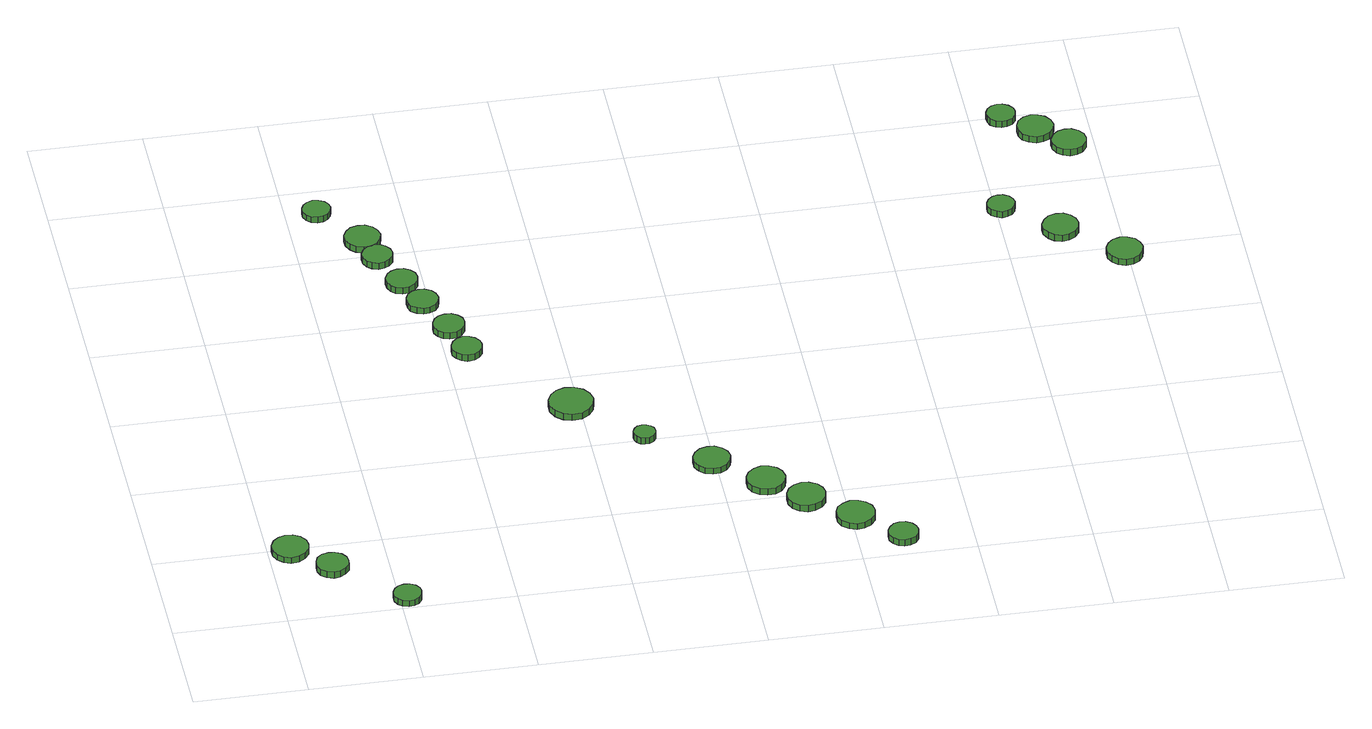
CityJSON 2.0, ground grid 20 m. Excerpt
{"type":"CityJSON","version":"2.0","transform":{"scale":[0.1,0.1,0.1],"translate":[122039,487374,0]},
"CityObjects":{
"tree1":{"type":"SolitaryVegetationObject","attributes":{"function":"something"},"geometry":[{"type":"MultiSurface","lod":"1","boundaries":[[[0,1,2,3,4,5,6,7,8,9,10,11,12,13,14]],[[15,16,17,18,19,20,21,22,23,24,25,26,27,28,29]],[[0,29,28,1]],[[1,28,27,2]],[[2,27,26,3]],[[3,26,25,4]],[[4,25,24,5]],[[5,24,23,6]],[[6,23,22,7]],[[7,22,21,8]],[[8,21,20,9]],[[9,20,19,10]],[[10,19,18,11]],[[11,18,17,12]],[[12,17,16,13]],[[13,16,15,14]],[[14,15,29,0]]]}]},
"tree2":{"type":"SolitaryVegetationObject","attributes":{"function":"something"},"geometry":[{"type":"MultiSurface","lod":"1","boundaries":[[[30,31,32,33,34,35,36,37,38,39,40,41,42,43,44]],[[45,46,47,48,49,50,51,52,53,54,55,56,57,58,59]],[[30,59,58,31]],[[31,58,57,32]],[[32,57,56,33]],[[33,56,55,34]],[[34,55,54,35]],[[35,54,53,36]],[[36,53,52,37]],[[37,52,51,38]],[[38,51,50,39]],[[39,50,49,40]],[[40,49,48,41]],[[41,48,47,42]],[[42,47,46,43]],[[43,46,45,44]],[[44,45,59,30]]]}]},
"tree3":{"type":"SolitaryVegetationObject","attributes":{"function":"something"},"geometry":[{"type":"MultiSurface","lod":"1","boundaries":[[[60,61,62,63,64,65,66,67,68,69,70,71,72,73,74]],[[75,76,77,78,79,80,81,82,83,84,85,86,87,88,89]],[[60,89,88,61]],[[61,88,87,62]],[[62,87,86,63]],[[63,86,85,64]],[[64,85,84,65]],[[65,84,83,66]],[[66,83,82,67]],[[67,82,81,68]],[[68,81,80,69]],[[69,80,79,70]],[[70,79,78,71]],[[71,78,77,72]],[[72,77,76,73]],[[73,76,75,74]],[[74,75,89,60]]]}]},
"tree4":{"type":"SolitaryVegetationObject","attributes":{"function":"something"},"geometry":[{"type":"MultiSurface","lod":"1","boundaries":[[[90,91,92,93,94,95,96,97,98,99,100,101,102,103,104]],[[105,106,107,108,109,110,111,112,113,114,115,116,117,118,119]],[[90,119,118,91]],[[91,118,117,92]],[[92,117,116,93]],[[93,116,115,94]],[[94,115,114,95]],[[95,114,113,96]],[[96,113,112,97]],[[97,112,111,98]],[[98,111,110,99]],[[99,110,109,100]],[[100,109,108,101]],[[101,108,107,102]],[[102,107,106,103]],[[103,106,105,104]],[[104,105,119,90]]]}]},
"tree5":{"type":"SolitaryVegetationObject","attributes":{"function":"something"},"geometry":[{"type":"MultiSurface","lod":"1","boundaries":[[[120,121,122,123,124,125,126,127,128,129,130,131,132,133,134]],[[135,136,137,138,139,140,141,142,143,144,145,146,147,148,149]],[[120,149,148,121]],[[121,148,147,122]],[[122,147,146,123]],[[123,146,145,124]],[[124,145,144,125]],[[125,144,143,126]],[[126,143,142,127]],[[127,142,141,128]],[[128,141,140,129]],[[129,140,139,130]],[[130,139,138,131]],[[131,138,137,132]],[[132,137,136,133]],[[133,136,135,134]],[[134,135,149,120]]]}]},
"tree6":{"type":"SolitaryVegetationObject","attributes":{"function":"something"},"geometry":[{"type":"MultiSurface","lod":"1","boundaries":[[[150,151,152,153,154,155,156,157,158,159,160,161,162,163,164]],[[165,166,167,168,169,170,171,172,173,174,175,176,177,178,179]],[[150,179,178,151]],[[151,178,177,152]],[[152,177,176,153]],[[153,176,175,154]],[[154,175,174,155]],[[155,174,173,156]],[[156,173,172,157]],[[157,172,171,158]],[[158,171,170,159]],[[159,170,169,160]],[[160,169,168,161]],[[161,168,167,162]],[[162,167,166,163]],[[163,166,165,164]],[[164,165,179,150]]]}]},
"tree7":{"type":"SolitaryVegetationObject","attributes":{"function":"something"},"geometry":[{"type":"MultiSurface","lod":"1","boundaries":[[[180,181,182,183,184,185,186,187,188,189,190,191,192,193,194]],[[195,196,197,198,199,200,201,202,203,204,205,206,207,208,209]],[[180,209,208,181]],[[181,208,207,182]],[[182,207,206,183]],[[183,206,205,184]],[[184,205,204,185]],[[185,204,203,186]],[[186,203,202,187]],[[187,202,201,188]],[[188,201,200,189]],[[189,200,199,190]],[[190,199,198,191]],[[191,198,197,192]],[[192,197,196,193]],[[193,196,195,194]],[[194,195,209,180]]]}]},
"tree8":{"type":"SolitaryVegetationObject","attributes":{"function":"something"},"geometry":[{"type":"MultiSurface","lod":"1","boundaries":[[[210,211,212,213,214,215,216,217,218,219,220,221,222,223,224]],[[225,226,227,228,229,230,231,232,233,234,235,236,237,238,239]],[[210,239,238,211]],[[211,238,237,212]],[[212,237,236,213]],[[213,236,235,214]],[[214,235,234,215]],[[215,234,233,216]],[[216,233,232,217]],[[217,232,231,218]],[[218,231,230,219]],[[219,230,229,220]],[[220,229,228,221]],[[221,228,227,222]],[[222,227,226,223]],[[223,226,225,224]],[[224,225,239,210]]]}]},
"tree9":{"type":"SolitaryVegetationObject","attributes":{"function":"something"},"geometry":[{"type":"MultiSurface","lod":"1","boundaries":[[[240,241,242,243,244,245,246,247,248,249,250,251,252,253,254]],[[255,256,257,258,259,260,261,262,263,264,265,266,267,268,269]],[[240,269,268,241]],[[241,268,267,242]],[[242,267,266,243]],[[243,266,265,244]],[[244,265,264,245]],[[245,264,263,246]],[[246,263,262,247]],[[247,262,261,248]],[[248,261,260,249]],[[249,260,259,250]],[[250,259,258,251]],[[251,258,257,252]],[[252,257,256,253]],[[253,256,255,254]],[[254,255,269,240]]]}]},
"tree10":{"type":"SolitaryVegetationObject","attributes":{"function":"something"},"geometry":[{"type":"MultiSurface","lod":"1","boundaries":[[[270,271,272,273,274,275,276,277,278,279,280,281,282,283,284]],[[285,286,287,288,289,290,291,292,293,294,295,296,297,298,299]],[[270,299,298,271]],[[271,298,297,272]],[[272,297,296,273]],[[273,296,295,274]],[[274,295,294,275]],[[275,294,293,276]],[[276,293,292,277]],[[277,292,291,278]],[[278,291,290,279]],[[279,290,289,280]],[[280,289,288,281]],[[281,288,287,282]],[[282,287,286,283]],[[283,286,285,284]],[[284,285,299,270]]]}]},
"tree11":{"type":"SolitaryVegetationObject","attributes":{"function":"something"},"geometry":[{"type":"MultiSurface","lod":"1","boundaries":[[[300,301,302,303,304,305,306,307,308,309,310,311,312,313,314]],[[315,316,317,318,319,320,321,322,323,324,325,326,327,328,329]],[[300,329,328,301]],[[301,328,327,302]],[[302,327,326,303]],[[303,326,325,304]],[[304,325,324,305]],[[305,324,323,306]],[[306,323,322,307]],[[307,322,321,308]],[[308,321,320,309]],[[309,320,319,310]],[[310,319,318,311]],[[311,318,317,312]],[[312,317,316,313]],[[313,316,315,314]],[[314,315,329,300]]]}]},
"tree12":{"type":"SolitaryVegetationObject","attributes":{"function":"something"},"geometry":[{"type":"MultiSurface","lod":"1","boundaries":[[[330,331,332,333,334,335,336,337,338,339,340,341,342,343,344]],[[345,346,347,348,349,350,351,352,353,354,355,356,357,358,359]],[[330,359,358,331]],[[331,358,357,332]],[[332,357,356,333]],[[333,356,355,334]],[[334,355,354,335]],[[335,354,353,336]],[[336,353,352,337]],[[337,352,351,338]],[[338,351,350,339]],[[339,350,349,340]],[[340,349,348,341]],[[341,348,347,342]],[[342,347,346,343]],[[343,346,345,344]],[[344,345,359,330]]]}]},
"tree13":{"type":"SolitaryVegetationObject","attributes":{"function":"something"},"geometry":[{"type":"MultiSurface","lod":"1","boundaries":[[[360,361,362,363,364,365,366,367,368,369,370,371,372,373,374]],[[375,376,377,378,379,380,381,382,383,384,385,386,387,388,389]],[[360,389,388,361]],[[361,388,387,362]],[[362,387,386,363]],[[363,386,385,364]],[[364,385,384,365]],[[365,384,383,366]],[[366,383,382,367]],[[367,382,381,368]],[[368,381,380,369]],[[369,380,379,370]],[[370,379,378,371]],[[371,378,377,372]],[[372,377,376,373]],[[373,376,375,374]],[[374,375,389,360]]]}]},
"tree14":{"type":"SolitaryVegetationObject","attributes":{"function":"something"},"geometry":[{"type":"MultiSurface","lod":"1","boundaries":[[[390,391,392,393,394,395,396,397,398,399,400,401,402,403,404]],[[405,406,407,408,409,410,411,412,413,414,415,416,417,418,419]],[[390,419,418,391]],[[391,418,417,392]],[[392,417,416,393]],[[393,416,415,394]],[[394,415,414,395]],[[395,414,413,396]],[[396,413,412,397]],[[397,412,411,398]],[[398,411,410,399]],[[399,410,409,400]],[[400,409,408,401]],[[401,408,407,402]],[[402,407,406,403]],[[403,406,405,404]],[[404,405,419,390]]]}]},
"tree15":{"type":"SolitaryVegetationObject","attributes":{"function":"something"},"geometry":[{"type":"MultiSurface","lod":"1","boundaries":[[[420,421,422,423,424,425,426,427,428,429,430,431,432,433,434]],[[435,436,437,438,439,440,441,442,443,444,445,446,447,448,449]],[[420,449,448,421]],[[421,448,447,422]],[[422,447,446,423]],[[423,446,445,424]],[[424,445,444,425]],[[425,444,443,426]],[[426,443,442,427]],[[427,442,441,428]],[[428,441,440,429]],[[429,440,439,430]],[[430,439,438,431]],[[431,438,437,432]],[[432,437,436,433]],[[433,436,435,434]],[[434,435,449,420]]]}]},
"tree16":{"type":"SolitaryVegetationObject","attributes":{"function":"something"},"geometry":[{"type":"MultiSurface","lod":"1","boundaries":[[[450,451,452,453,454,455,456,457,458,459,460,461,462,463,464]],[[465,466,467,468,469,470,471,472,473,474,475,476,477,478,479]],[[450,479,478,451]],[[451,478,477,452]],[[452,477,476,453]],[[453,476,475,454]],[[454,475,474,455]],[[455,474,473,456]],[[456,473,472,457]],[[457,472,471,458]],[[458,471,470,459]],[[459,470,469,460]],[[460,469,468,461]],[[461,468,467,462]],[[462,467,466,463]],[[463,466,465,464]],[[464,465,479,450]]]}]},
"tree17":{"type":"SolitaryVegetationObject","attributes":{"function":"something"},"geometry":[{"type":"MultiSurface","lod":"1","boundaries":[[[480,481,482,483,484,485,486,487,488,489,490,491,492,493,494]],[[495,496,497,498,499,500,501,502,503,504,505,506,507,508,509]],[[480,509,508,481]],[[481,508,507,482]],[[482,507,506,483]],[[483,506,505,484]],[[484,505,504,485]],[[485,504,503,486]],[[486,503,502,487]],[[487,502,501,488]],[[488,501,500,489]],[[489,500,499,490]],[[490,499,498,491]],[[491,498,497,492]],[[492,497,496,493]],[[493,496,495,494]],[[494,495,509,480]]]}]},
"tree18":{"type":"SolitaryVegetationObject","attributes":{"function":"something"},"geometry":[{"type":"MultiSurface","lod":"1","boundaries":[[[510,511,512,513,514,515,516,517,518,519,520,521,522,523,524]],[[525,526,527,528,529,530,531,532,533,534,535,536,537,538,539]],[[510,539,538,511]],[[511,538,537,512]],[[512,537,536,513]],[[513,536,535,514]],[[514,535,534,515]],[[515,534,533,516]],[[516,533,532,517]],[[517,532,531,518]],[[518,531,530,519]],[[519,530,529,520]],[[520,529,528,521]],[[521,528,527,522]],[[522,527,526,523]],[[523,526,525,524]],[[524,525,539,510]]]}]},
"tree19":{"type":"SolitaryVegetationObject","attributes":{"function":"something"},"geometry":[{"type":"MultiSurface","lod":"1","boundaries":[[[540,541,542,543,544,545,546,547,548,549,550,551,552,553,554]],[[555,556,557,558,559,560,561,562,563,564,565,566,567,568,569]],[[540,569,568,541]],[[541,568,567,542]],[[542,567,566,543]],[[543,566,565,544]],[[544,565,564,545]],[[545,564,563,546]],[[546,563,562,547]],[[547,562,561,548]],[[548,561,560,549]],[[549,560,559,550]],[[550,559,558,551]],[[551,558,557,552]],[[552,557,556,553]],[[553,556,555,554]],[[554,555,569,540]]]}]},
"tree20":{"type":"SolitaryVegetationObject","attributes":{"function":"something"},"geometry":[{"type":"MultiSurface","lod":"1","boundaries":[[[570,571,572,573,574,575,576,577,578,579,580,581,582,583,584]],[[585,586,587,588,589,590,591,592,593,594,595,596,597,598,599]],[[570,599,598,571]],[[571,598,597,572]],[[572,597,596,573]],[[573,596,595,574]],[[574,595,594,575]],[[575,594,593,576]],[[576,593,592,577]],[[577,592,591,578]],[[578,591,590,579]],[[579,590,589,580]],[[580,589,588,581]],[[581,588,587,582]],[[582,587,586,583]],[[583,586,585,584]],[[584,585,599,570]]]}]},
"tree21":{"type":"SolitaryVegetationObject","attributes":{"function":"something"},"geometry":[{"type":"MultiSurface","lod":"1","boundaries":[[[600,601,602,603,604,605,606,607,608,609,610,611,612,613,614]],[[615,616,617,618,619,620,621,622,623,624,625,626,627,628,629]],[[600,629,628,601]],[[601,628,627,602]],[[602,627,626,603]],[[603,626,625,604]],[[604,625,624,605]],[[605,624,623,606]],[[606,623,622,607]],[[607,622,621,608]],[[608,621,620,609]],[[609,620,619,610]],[[610,619,618,611]],[[611,618,617,612]],[[612,617,616,613]],[[613,616,615,614]],[[614,615,629,600]]]}]},
"tree22":{"type":"SolitaryVegetationObject","attributes":{"function":"something"},"geometry":[{"type":"MultiSurface","lod":"1","boundaries":[[[630,631,632,633,634,635,636,637,638,639,640,641,642,643,644]],[[645,646,647,648,649,650,651,652,653,654,655,656,657,658,659]],[[630,659,658,631]],[[631,658,657,632]],[[632,657,656,633]],[[633,656,655,634]],[[634,655,654,635]],[[635,654,653,636]],[[636,653,652,637]],[[637,652,651,638]],[[638,651,650,639]],[[639,650,649,640]],[[640,649,648,641]],[[641,648,647,642]],[[642,647,646,643]],[[643,646,645,644]],[[644,645,659,630]]]}]},
"tree23":{"type":"SolitaryVegetationObject","attributes":{"function":"something"},"geometry":[{"type":"MultiSurface","lod":"1","boundaries":[[[660,661,662,663,664,665,666,667,668,669,670,671,672,673,674]],[[675,676,677,678,679,680,681,682,683,684,685,686,687,688,689]],[[660,689,688,661]],[[661,688,687,662]],[[662,687,686,663]],[[663,686,685,664]],[[664,685,684,665]],[[665,684,683,666]],[[666,683,682,667]],[[667,682,681,668]],[[668,681,680,669]],[[669,680,679,670]],[[670,679,678,671]],[[671,678,677,672]],[[672,677,676,673]],[[673,676,675,674]],[[674,675,689,660]]]}]}
},
"vertices":[
[70,187,18],[68,200,18],[60,211,18],[48,218,18],[34,219,18],[22,215,18],[12,206,18],[6,194,18],[6,180,18],[12,168,18],[22,159,18],[34,154,18],[48,156,18],[60,163,18],[68,174,18],[68,174,6],[60,163,6],[48,156,6],[34,154,6],[22,159,6],[12,168,6],[6,180,6],[6,194,6],[12,206,6],[22,215,6],[34,219,6],[48,218,6],[60,211,6],[68,200,6],[70,187,6],
[130,132,16],[128,143,16],[121,153,16],[110,159,16],[99,160,16],[87,157,16],[78,149,16],[74,138,16],[74,126,16],[78,115,16],[87,107,16],[99,103,16],[110,105,16],[121,111,16],[128,120,16],[128,120,3],[121,111,3],[110,105,3],[99,103,3],[87,107,3],[78,115,3],[74,126,3],[74,138,3],[78,149,3],[87,157,3],[99,160,3],[110,159,3],[121,153,3],[128,143,3],[130,132,3],
[238,27,14],[236,37,14],[230,45,14],[221,50,14],[211,51,14],[201,48,14],[193,41,14],[189,32,14],[189,21,14],[193,12,14],[201,5,14],[211,2,14],[221,3,14],[230,8,14],[236,16,14],[236,16,2],[230,8,2],[221,3,2],[211,2,2],[201,5,2],[193,12,2],[189,21,2],[189,32,2],[193,41,2],[201,48,2],[211,51,2],[221,50,2],[230,45,2],[236,37,2],[238,27,2],
[278,1130,17],[276,1140,17],[270,1148,17],[261,1153,17],[251,1155,17],[241,1151,17],[233,1144,17],[229,1135,17],[229,1125,17],[233,1116,17],[241,1109,17],[251,1106,17],[261,1107,17],[270,1112,17],[276,1120,17],[276,1120,5],[270,1112,5],[261,1107,5],[251,1106,5],[241,1109,5],[233,1116,5],[229,1125,5],[229,1135,5],[233,1144,5],[241,1151,5],[251,1155,5],[261,1153,5],[270,1148,5],[276,1140,5],[278,1130,5],
[360,987,15],[358,998,15],[351,1007,15],[342,1013,15],[331,1014,15],[320,1010,15],[312,1003,15],[307,993,15],[307,981,15],[312,971,15],[320,964,15],[331,960,15],[342,962,15],[351,967,15],[358,976,15],[358,976,2],[351,967,2],[342,962,2],[331,960,2],[320,964,2],[312,971,2],[307,981,2],[307,993,2],[312,1003,2],[320,1010,2],[331,1014,2],[342,1013,2],[351,1007,2],[358,998,2],[360,987,2],
[349,1042,15],[346,1055,15],[339,1065,15],[327,1072,15],[314,1073,15],[301,1069,15],[292,1060,15],[286,1048,15],[286,1035,15],[292,1023,15],[301,1014,15],[314,1010,15],[327,1011,15],[339,1018,15],[346,1029,15],[346,1029,3],[339,1018,3],[327,1011,3],[314,1010,3],[301,1014,3],[292,1023,3],[286,1035,3],[286,1048,3],[292,1060,3],[301,1069,3],[314,1073,3],[327,1072,3],[339,1065,3],[346,1055,3],[349,1042,3],
[390,912,14],[388,924,14],[381,933,14],[371,939,14],[359,940,14],[348,936,14],[340,929,14],[335,918,14],[335,907,14],[340,896,14],[348,888,14],[359,885,14],[371,886,14],[381,892,14],[388,901,14],[388,901,1],[381,892,1],[371,886,1],[359,885,1],[348,888,1],[340,896,1],[335,907,1],[335,918,1],[340,929,1],[348,936,1],[359,940,1],[371,939,1],[381,933,1],[388,924,1],[390,912,1],
[415,849,14],[412,860,14],[406,869,14],[395,875,14],[384,876,14],[373,873,14],[364,865,14],[360,855,14],[360,843,14],[364,832,14],[373,825,14],[384,821,14],[395,822,14],[406,828,14],[412,837,14],[412,837,2],[406,828,2],[395,822,2],[384,821,2],[373,825,2],[364,832,2],[360,843,2],[360,855,2],[364,865,2],[373,873,2],[384,876,2],[395,875,2],[406,869,2],[412,860,2],[415,849,2],
[463,695,20],[461,706,20],[454,715,20],[445,720,20],[433,722,20],[423,718,20],[415,711,20],[410,700,20],[410,689,20],[415,679,20],[423,672,20],[433,668,20],[445,669,20],[454,675,20],[461,684,20],[461,684,7],[454,675,7],[445,669,7],[433,668,7],[423,672,7],[415,679,7],[410,689,7],[410,700,7],[415,711,7],[423,718,7],[433,722,7],[445,720,7],[454,715,7],[461,706,7],[463,695,7],
[446,767,17],[444,779,17],[437,788,17],[427,794,17],[415,795,17],[404,791,17],[396,784,17],[391,773,17],[391,761,17],[396,751,17],[404,743,17],[415,740,17],[427,741,17],[437,747,17],[444,756,17],[444,756,4],[437,747,4],[427,741,4],[415,740,4],[404,743,4],[396,751,4],[391,761,4],[391,773,4],[396,784,4],[404,791,4],[415,795,4],[427,794,4],[437,788,4],[444,779,4],[446,767,4],
[623,507,21],[619,523,21],[610,536,21],[596,544,21],[579,546,21],[564,541,21],[552,530,21],[545,515,21],[545,499,21],[552,484,21],[564,473,21],[579,468,21],[596,470,21],[610,478,21],[619,491,21],[619,491,8],[610,478,8],[596,470,8],[579,468,8],[564,473,8],[552,484,8],[545,499,8],[545,515,8],[552,530,8],[564,541,8],[579,546,8],[596,544,8],[610,536,8],[619,523,8],[623,507,8],
[712,405,16],[711,413,16],[706,419,16],[699,423,16],[691,424,16],[683,422,16],[677,416,16],[674,409,16],[674,401,16],[677,394,16],[683,388,16],[691,386,16],[699,387,16],[706,391,16],[711,397,16],[711,397,3],[706,391,3],[699,387,3],[691,386,3],[683,388,3],[677,394,3],[674,401,3],[674,409,3],[677,416,3],[683,422,3],[691,424,3],[699,423,3],[706,419,3],[711,413,3],[712,405,3],
[826,313,15],[823,326,15],[815,337,15],[803,344,15],[790,345,15],[777,341,15],[767,332,15],[761,320,15],[761,306,15],[767,294,15],[777,285,15],[790,281,15],[803,282,15],[815,289,15],[823,300,15],[823,300,3],[815,289,3],[803,282,3],[790,281,3],[777,285,3],[767,294,3],[761,306,3],[761,320,3],[767,332,3],[777,341,3],[790,345,3],[803,344,3],[815,337,3],[823,326,3],[826,313,3],
[908,240,15],[905,254,15],[897,265,15],[885,272,15],[871,274,15],[858,269,15],[847,260,15],[841,247,15],[841,233,15],[847,220,15],[858,211,15],[871,207,15],[885,208,15],[897,215,15],[905,226,15],[905,226,2],[897,215,2],[885,208,2],[871,207,2],[858,211,2],[847,220,2],[841,233,2],[841,247,2],[847,260,2],[858,269,2],[871,274,2],[885,272,2],[897,265,2],[905,254,2],[908,240,2],
[968,183,14],[965,197,14],[957,208,14],[944,215,14],[931,217,14],[917,212,14],[907,203,14],[901,190,14],[901,176,14],[907,163,14],[917,154,14],[931,149,14],[944,151,14],[957,158,14],[965,169,14],[965,169,1],[957,158,1],[944,151,1],[931,149,1],[917,154,1],[907,163,1],[901,176,1],[901,190,1],[907,203,1],[917,212,1],[931,217,1],[944,215,1],[957,208,1],[965,197,1],[968,183,1],
[1042,117,14],[1039,131,14],[1030,142,14],[1018,149,14],[1004,151,14],[991,146,14],[980,137,14],[975,124,14],[975,110,14],[980,97,14],[991,88,14],[1004,83,14],[1018,85,14],[1030,92,14],[1039,103,14],[1039,103,2],[1030,92,2],[1018,85,2],[1004,83,2],[991,88,2],[980,97,2],[975,110,2],[975,124,2],[980,137,2],[991,146,2],[1004,151,2],[1018,149,2],[1030,142,2],[1039,131,2],[1042,117,2],
[1105,50,14],[1103,60,14],[1097,69,14],[1087,75,14],[1076,76,14],[1066,73,14],[1058,65,14],[1053,55,14],[1053,44,14],[1058,34,14],[1066,27,14],[1076,23,14],[1087,25,14],[1097,30,14],[1103,39,14],[1103,39,1],[1097,30,1],[1087,25,1],[1076,23,1],[1066,27,1],[1058,34,1],[1053,44,1],[1053,55,1],[1058,65,1],[1066,73,1],[1076,76,1],[1087,75,1],[1097,69,1],[1103,60,1],[1105,50,1],
[1431,929,24],[1429,939,24],[1423,947,24],[1414,952,24],[1404,953,24],[1395,950,24],[1387,943,24],[1383,934,24],[1383,924,24],[1387,914,24],[1395,908,24],[1404,904,24],[1414,906,24],[1423,911,24],[1429,919,24],[1429,919,11],[1423,911,11],[1414,906,11],[1404,904,11],[1395,908,11],[1387,914,11],[1383,924,11],[1383,934,11],[1387,943,11],[1395,950,11],[1404,953,11],[1414,952,11],[1423,947,11],[1429,939,11],[1431,929,11],
[1528,851,24],[1525,864,24],[1517,875,24],[1506,882,24],[1493,883,24],[1480,879,24],[1471,870,24],[1465,858,24],[1465,845,24],[1471,833,24],[1480,824,24],[1493,820,24],[1506,821,24],[1517,828,24],[1525,838,24],[1525,838,11],[1517,828,11],[1506,821,11],[1493,820,11],[1480,824,11],[1471,833,11],[1465,845,11],[1465,858,11],[1471,870,11],[1480,879,11],[1493,883,11],[1506,882,11],[1517,875,11],[1525,864,11],[1528,851,11],
[1477,1182,25],[1475,1192,25],[1468,1201,25],[1459,1206,25],[1449,1207,25],[1439,1204,25],[1431,1197,25],[1427,1187,25],[1427,1177,25],[1431,1167,25],[1439,1160,25],[1449,1157,25],[1459,1158,25],[1468,1163,25],[1475,1172,25],[1475,1172,12],[1468,1163,12],[1459,1158,12],[1449,1157,12],[1439,1160,12],[1431,1167,12],[1427,1177,12],[1427,1187,12],[1431,1197,12],[1439,1204,12],[1449,1207,12],[1459,1206,12],[1468,1201,12],[1475,1192,12],[1477,1182,12],
[1624,765,24],[1621,778,24],[1614,789,24],[1602,795,24],[1589,797,24],[1576,793,24],[1567,784,24],[1561,772,24],[1561,758,24],[1567,746,24],[1576,738,24],[1589,733,24],[1602,735,24],[1614,741,24],[1621,752,24],[1621,752,11],[1614,741,11],[1602,735,11],[1589,733,11],[1576,738,11],[1567,746,11],[1561,758,11],[1561,772,11],[1567,784,11],[1576,793,11],[1589,797,11],[1602,795,11],[1614,789,11],[1621,778,11],[1624,765,11],
[1535,1135,25],[1532,1148,25],[1524,1159,25],[1513,1165,25],[1500,1167,25],[1487,1163,25],[1477,1154,25],[1472,1142,25],[1472,1128,25],[1477,1116,25],[1487,1108,25],[1500,1103,25],[1513,1105,25],[1524,1111,25],[1532,1122,25],[1532,1122,12],[1524,1111,12],[1513,1105,12],[1500,1103,12],[1487,1108,12],[1477,1116,12],[1472,1128,12],[1472,1142,12],[1477,1154,12],[1487,1163,12],[1500,1167,12],[1513,1165,12],[1524,1159,12],[1532,1148,12],[1535,1135,12],
[1583,1087,25],[1581,1099,25],[1573,1109,25],[1562,1116,25],[1550,1117,25],[1538,1113,25],[1529,1105,25],[1523,1093,25],[1523,1081,25],[1529,1069,25],[1538,1061,25],[1550,1057,25],[1562,1058,25],[1573,1064,25],[1581,1075,25],[1581,1075,12],[1573,1064,12],[1562,1058,12],[1550,1057,12],[1538,1061,12],[1529,1069,12],[1523,1081,12],[1523,1093,12],[1529,1105,12],[1538,1113,12],[1550,1117,12],[1562,1116,12],[1573,1109,12],[1581,1099,12],[1583,1087,12]
]}
